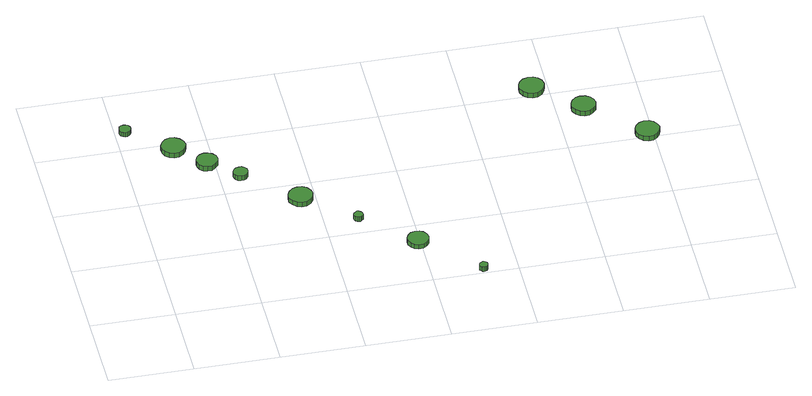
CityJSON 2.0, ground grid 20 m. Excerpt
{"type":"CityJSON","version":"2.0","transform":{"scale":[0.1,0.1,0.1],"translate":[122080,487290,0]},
"CityObjects":{
"tree1":{"type":"SolitaryVegetationObject","attributes":{"function":"something"},"geometry":[{"type":"MultiSurface","lod":"1","boundaries":[[[0,1,2,3,4,5,6,7,8,9,10,11,12,13,14]],[[15,16,17,18,19,20,21,22,23,24,25,26,27,28,29]],[[0,29,28,1]],[[1,28,27,2]],[[2,27,26,3]],[[3,26,25,4]],[[4,25,24,5]],[[5,24,23,6]],[[6,23,22,7]],[[7,22,21,8]],[[8,21,20,9]],[[9,20,19,10]],[[10,19,18,11]],[[11,18,17,12]],[[12,17,16,13]],[[13,16,15,14]],[[14,15,29,0]]]}]},
"tree2":{"type":"SolitaryVegetationObject","attributes":{"function":"something"},"geometry":[{"type":"MultiSurface","lod":"1","boundaries":[[[30,31,32,33,34,35,36,37,38,39,40,41,42,43,44]],[[45,46,47,48,49,50,51,52,53,54,55,56,57,58,59]],[[30,59,58,31]],[[31,58,57,32]],[[32,57,56,33]],[[33,56,55,34]],[[34,55,54,35]],[[35,54,53,36]],[[36,53,52,37]],[[37,52,51,38]],[[38,51,50,39]],[[39,50,49,40]],[[40,49,48,41]],[[41,48,47,42]],[[42,47,46,43]],[[43,46,45,44]],[[44,45,59,30]]]}]},
"tree3":{"type":"SolitaryVegetationObject","attributes":{"function":"something"},"geometry":[{"type":"MultiSurface","lod":"1","boundaries":[[[60,61,62,63,64,65,66,67,68,69,70,71,72,73,74]],[[75,76,77,78,79,80,81,82,83,84,85,86,87,88,89]],[[60,89,88,61]],[[61,88,87,62]],[[62,87,86,63]],[[63,86,85,64]],[[64,85,84,65]],[[65,84,83,66]],[[66,83,82,67]],[[67,82,81,68]],[[68,81,80,69]],[[69,80,79,70]],[[70,79,78,71]],[[71,78,77,72]],[[72,77,76,73]],[[73,76,75,74]],[[74,75,89,60]]]}]},
"tree4":{"type":"SolitaryVegetationObject","attributes":{"function":"something"},"geometry":[{"type":"MultiSurface","lod":"1","boundaries":[[[90,91,92,93,94,95,96,97,98,99,100,101,102,103,104]],[[105,106,107,108,109,110,111,112,113,114,115,116,117,118,119]],[[90,119,118,91]],[[91,118,117,92]],[[92,117,116,93]],[[93,116,115,94]],[[94,115,114,95]],[[95,114,113,96]],[[96,113,112,97]],[[97,112,111,98]],[[98,111,110,99]],[[99,110,109,100]],[[100,109,108,101]],[[101,108,107,102]],[[102,107,106,103]],[[103,106,105,104]],[[104,105,119,90]]]}]},
"tree5":{"type":"SolitaryVegetationObject","attributes":{"function":"something"},"geometry":[{"type":"MultiSurface","lod":"1","boundaries":[[[120,121,122,123,124,125,126,127,128,129,130,131,132,133,134]],[[135,136,137,138,139,140,141,142,143,144,145,146,147,148,149]],[[120,149,148,121]],[[121,148,147,122]],[[122,147,146,123]],[[123,146,145,124]],[[124,145,144,125]],[[125,144,143,126]],[[126,143,142,127]],[[127,142,141,128]],[[128,141,140,129]],[[129,140,139,130]],[[130,139,138,131]],[[131,138,137,132]],[[132,137,136,133]],[[133,136,135,134]],[[134,135,149,120]]]}]},
"tree6":{"type":"SolitaryVegetationObject","attributes":{"function":"something"},"geometry":[{"type":"MultiSurface","lod":"1","boundaries":[[[150,151,152,153,154,155,156,157,158,159,160,161,162,163,164]],[[165,166,167,168,169,170,171,172,173,174,175,176,177,178,179]],[[150,179,178,151]],[[151,178,177,152]],[[152,177,176,153]],[[153,176,175,154]],[[154,175,174,155]],[[155,174,173,156]],[[156,173,172,157]],[[157,172,171,158]],[[158,171,170,159]],[[159,170,169,160]],[[160,169,168,161]],[[161,168,167,162]],[[162,167,166,163]],[[163,166,165,164]],[[164,165,179,150]]]}]},
"tree7":{"type":"SolitaryVegetationObject","attributes":{"function":"something"},"geometry":[{"type":"MultiSurface","lod":"1","boundaries":[[[180,181,182,183,184,185,186,187,188,189,190,191,192,193,194]],[[195,196,197,198,199,200,201,202,203,204,205,206,207,208,209]],[[180,209,208,181]],[[181,208,207,182]],[[182,207,206,183]],[[183,206,205,184]],[[184,205,204,185]],[[185,204,203,186]],[[186,203,202,187]],[[187,202,201,188]],[[188,201,200,189]],[[189,200,199,190]],[[190,199,198,191]],[[191,198,197,192]],[[192,197,196,193]],[[193,196,195,194]],[[194,195,209,180]]]}]},
"tree8":{"type":"SolitaryVegetationObject","attributes":{"function":"something"},"geometry":[{"type":"MultiSurface","lod":"1","boundaries":[[[210,211,212,213,214,215,216,217,218,219,220,221,222,223,224]],[[225,226,227,228,229,230,231,232,233,234,235,236,237,238,239]],[[210,239,238,211]],[[211,238,237,212]],[[212,237,236,213]],[[213,236,235,214]],[[214,235,234,215]],[[215,234,233,216]],[[216,233,232,217]],[[217,232,231,218]],[[218,231,230,219]],[[219,230,229,220]],[[220,229,228,221]],[[221,228,227,222]],[[222,227,226,223]],[[223,226,225,224]],[[224,225,239,210]]]}]},
"tree9":{"type":"SolitaryVegetationObject","attributes":{"function":"something"},"geometry":[{"type":"MultiSurface","lod":"1","boundaries":[[[240,241,242,243,244,245,246,247,248,249,250,251,252,253,254]],[[255,256,257,258,259,260,261,262,263,264,265,266,267,268,269]],[[240,269,268,241]],[[241,268,267,242]],[[242,267,266,243]],[[243,266,265,244]],[[244,265,264,245]],[[245,264,263,246]],[[246,263,262,247]],[[247,262,261,248]],[[248,261,260,249]],[[249,260,259,250]],[[250,259,258,251]],[[251,258,257,252]],[[252,257,256,253]],[[253,256,255,254]],[[254,255,269,240]]]}]},
"tree10":{"type":"SolitaryVegetationObject","attributes":{"function":"something"},"geometry":[{"type":"MultiSurface","lod":"1","boundaries":[[[270,271,272,273,274,275,276,277,278,279,280,281,282,283,284]],[[285,286,287,288,289,290,291,292,293,294,295,296,297,298,299]],[[270,299,298,271]],[[271,298,297,272]],[[272,297,296,273]],[[273,296,295,274]],[[274,295,294,275]],[[275,294,293,276]],[[276,293,292,277]],[[277,292,291,278]],[[278,291,290,279]],[[279,290,289,280]],[[280,289,288,281]],[[281,288,287,282]],[[282,287,286,283]],[[283,286,285,284]],[[284,285,299,270]]]}]},
"tree11":{"type":"SolitaryVegetationObject","attributes":{"function":"something"},"geometry":[{"type":"MultiSurface","lod":"1","boundaries":[[[300,301,302,303,304,305,306,307,308,309,310,311,312,313,314]],[[315,316,317,318,319,320,321,322,323,324,325,326,327,328,329]],[[300,329,328,301]],[[301,328,327,302]],[[302,327,326,303]],[[303,326,325,304]],[[304,325,324,305]],[[305,324,323,306]],[[306,323,322,307]],[[307,322,321,308]],[[308,321,320,309]],[[309,320,319,310]],[[310,319,318,311]],[[311,318,317,312]],[[312,317,316,313]],[[313,316,315,314]],[[314,315,329,300]]]}]}
},
"vertices":[
[37,660,15],[35,666,15],[32,671,15],[27,674,15],[21,674,15],[15,673,15],[11,669,15],[9,663,15],[9,657,15],[11,652,15],[15,648,15],[21,646,15],[27,647,15],[32,650,15],[35,655,15],[35,655,3],[32,650,3],[27,647,3],[21,646,3],[15,648,3],[11,652,3],[9,657,3],[9,663,3],[11,669,3],[15,673,3],[21,674,3],[27,674,3],[32,671,3],[35,666,3],[37,660,3],
[146,576,17],[143,588,17],[136,597,17],[126,603,17],[114,605,17],[103,601,17],[94,593,17],[89,582,17],[89,570,17],[94,559,17],[103,551,17],[114,548,17],[126,549,17],[136,555,17],[143,565,17],[143,565,4],[136,555,4],[126,549,4],[114,548,4],[103,551,4],[94,559,4],[89,570,4],[89,582,4],[94,593,4],[103,601,4],[114,605,4],[126,603,4],[136,597,4],[143,588,4],[146,576,4],
[207,511,16],[205,522,16],[198,530,16],[189,535,16],[179,536,16],[169,533,16],[161,526,16],[157,516,16],[157,506,16],[161,496,16],[169,489,16],[179,486,16],[189,487,16],[198,493,16],[205,501,16],[205,501,3],[198,493,3],[189,487,3],[179,486,3],[169,489,3],[161,496,3],[157,506,3],[157,516,3],[161,526,3],[169,533,3],[179,536,3],[189,535,3],[198,530,3],[205,522,3],[207,511,3],
[265,455,15],[264,462,15],[259,468,15],[253,472,15],[246,472,15],[239,470,15],[234,465,15],[231,459,15],[231,452,15],[234,445,15],[239,440,15],[246,438,15],[253,439,15],[259,442,15],[264,448,15],[264,448,2],[259,442,2],[253,439,2],[246,438,2],[239,440,2],[234,445,2],[231,452,2],[231,459,2],[234,465,2],[239,470,2],[246,472,2],[253,472,2],[259,468,2],[264,462,2],[265,455,2],
[393,345,15],[390,357,15],[383,367,15],[373,373,15],[361,374,15],[350,370,15],[341,362,15],[336,351,15],[336,339,15],[341,329,15],[350,321,15],[361,317,15],[373,318,15],[383,324,15],[390,334,15],[390,334,2],[383,324,2],[373,318,2],[361,317,2],[350,321,2],[341,329,2],[336,339,2],[336,351,2],[341,362,2],[350,370,2],[361,374,2],[373,373,2],[383,367,2],[390,357,2],[393,345,2],
[489,249,15],[488,253,15],[485,257,15],[481,259,15],[477,260,15],[473,258,15],[469,255,15],[467,251,15],[467,247,15],[469,242,15],[473,239,15],[477,238,15],[481,238,15],[485,241,15],[488,244,15],[488,244,2],[485,241,2],[481,238,2],[477,238,2],[473,239,2],[469,242,2],[467,247,2],[467,251,2],[469,255,2],[473,258,2],[477,260,2],[481,259,2],[485,257,2],[488,253,2],[489,249,2],
[618,138,14],[616,148,14],[610,157,14],[601,162,14],[590,163,14],[580,160,14],[573,153,14],[568,143,14],[568,133,14],[573,123,14],[580,116,14],[590,113,14],[601,114,14],[610,119,14],[616,128,14],[616,128,2],[610,119,2],[601,114,2],[590,113,2],[580,116,2],[573,123,2],[568,133,2],[568,143,2],[573,153,2],[580,160,2],[590,163,2],[601,162,2],[610,157,2],[616,148,2],[618,138,2],
[729,13,15],[728,17,15],[726,20,15],[722,22,15],[718,23,15],[714,21,15],[711,19,15],[709,15,15],[709,10,15],[711,7,15],[714,4,15],[718,2,15],[722,3,15],[726,5,15],[728,8,15],[728,8,2],[726,5,2],[722,3,2],[718,2,2],[714,4,2],[711,7,2],[709,10,2],[709,15,2],[711,19,2],[714,21,2],[718,23,2],[722,22,2],[726,20,2],[728,17,2],[729,13,2],
[990,621,15],[987,633,15],[980,643,15],[969,649,15],[957,650,15],[945,646,15],[936,638,15],[931,627,15],[931,615,15],[936,603,15],[945,595,15],[957,591,15],[969,592,15],[980,599,15],[987,609,15],[987,609,2],[980,599,2],[969,592,2],[957,591,2],[945,595,2],[936,603,2],[931,615,2],[931,627,2],[936,638,2],[945,646,2],[957,650,2],[969,649,2],[980,643,2],[987,633,2],[990,621,2],
[1091,531,15],[1088,543,15],[1081,552,15],[1071,558,15],[1059,559,15],[1048,556,15],[1039,548,15],[1034,537,15],[1034,525,15],[1039,514,15],[1048,506,15],[1059,503,15],[1071,504,15],[1081,510,15],[1088,519,15],[1088,519,2],[1081,510,2],[1071,504,2],[1059,503,2],[1048,506,2],[1039,514,2],[1034,525,2],[1034,537,2],[1039,548,2],[1048,556,2],[1059,559,2],[1071,558,2],[1081,552,2],[1088,543,2],[1091,531,2],
[1215,416,13],[1212,427,13],[1205,437,13],[1195,443,13],[1183,444,13],[1172,440,13],[1163,432,13],[1158,421,13],[1158,410,13],[1163,399,13],[1172,391,13],[1183,387,13],[1195,388,13],[1205,394,13],[1212,404,13],[1212,404,0],[1205,394,0],[1195,388,0],[1183,387,0],[1172,391,0],[1163,399,0],[1158,410,0],[1158,421,0],[1163,432,0],[1172,440,0],[1183,444,0],[1195,443,0],[1205,437,0],[1212,427,0],[1215,416,0]
]}
